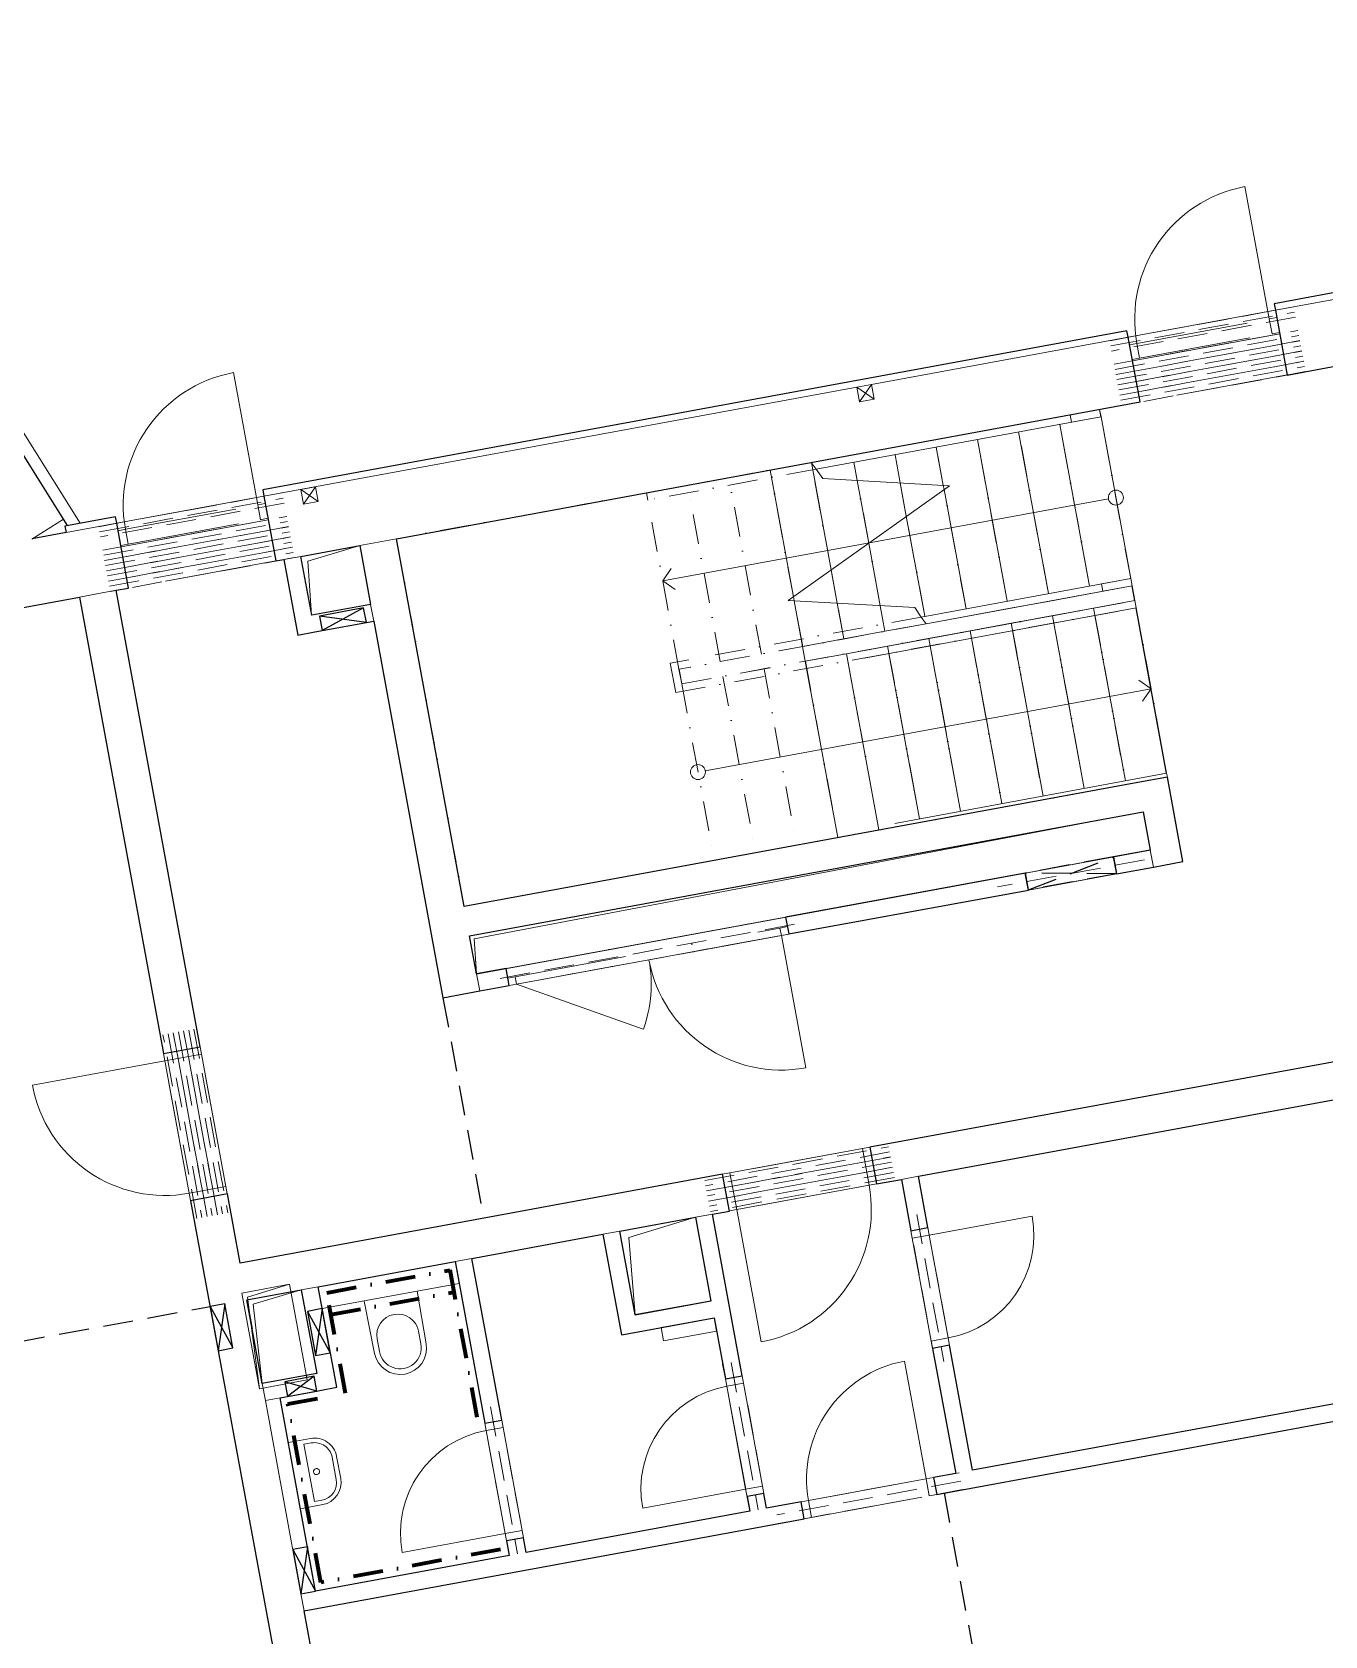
# Model space of a CAD drawing. Header units: millimetres. Extents: x -9129 to 220959, y -4760 to 72638.
# Drawn here: x 182892 to 191535, y 5854 to 16582 of the extents above; entities that cross this region are included whole.
import ezdxf

# ---------------------------------------------------------------- set-up
doc = ezdxf.new("R2010")
doc.units = ezdxf.units.MM
for name, pattern in [('HA_Dash_3mm-S1mm', [300, 200, -100]), ('HA_DashDot_2_2mm-S0_6mm', [1650, 750, -450, 0, -450]), ('HA_DashDot_4mm-S1mm', [400, 200, -100, 0, -100])]:
    doc.linetypes.add(name, pattern=pattern)
for name, color, linetype, lineweight in [('A-AREA-____-OTLN', 9, 'Continuous', 25), ('A-DETL-____-HDLN', 9, 'HA_Dash_3mm-S1mm', 25), ('A-DETL-____-OTLN', 9, 'Continuous', 25), ('A-DETL-____-THIN', 9, 'Continuous', 9), ('A-DETL-GENF-OTLN', 9, 'Continuous', 9), ('A-DOOR-____-MCUT', 9, 'HA_DashDot_2_2mm-S0_6mm', 9), ('A-DOOR-____-OTLN', 9, 'Continuous', 9), ('A-DOOR-FRAM-MCUT', 9, 'Continuous', 9), ('A-DOOR-FRAM-OTLN', 9, 'Continuous', 9), ('A-FLOR-____-OTLN', 9, 'Continuous', 9), ('A-FLOR-HRAL-MBND', 9, 'HA_DashDot_4mm-S1mm', 9), ('A-FLOR-HRAL-OTLN', 9, 'Continuous', 9), ('A-GENM-____-HDLN', 9, 'HA_Dash_3mm-S1mm', 9), ('A-GENM-____-MCUT', 9, 'HA_Dash_3mm-S1mm', 25), ('A-GENM-____-OTLN', 9, 'Continuous', 9), ('A-WALL-____-MCUT', 9, 'Continuous', 25), ('A-WALL-____-OTLN', 9, 'Continuous', 9), ('I-WALL-____-MCUT', 9, 'Continuous', 25), ('I-WALL-____-OTLN', 9, 'Continuous', 9), ('M-HVAC-DUCT-OTLN', 9, 'Continuous', 9), ('P-SANR-FIXT-OTLN', 9, 'Continuous', 9), ('S-STRS-____-MBND', 9, 'HA_DashDot_4mm-S1mm', 9), ('S-STRS-____-OTLN', 9, 'Continuous', 9)]:
    doc.layers.add(name, color=color, linetype=linetype, lineweight=lineweight)

# ---------------------------------------------------------------- blocks, each defined once
blk = doc.blocks.new('HA_DR_Single_Swing_Solid - In_OJ_900x2100_Vstupni-2215765-schema POHLEDU D_140_6400')
at = {"layer": 'A-DOOR-____-MCUT'}
for p, q in [((-450, 125), (450, 125)), ((-450, -125), (450, -125))]:
    blk.add_line(p, q, dxfattribs=at)
at = {"layer": 'A-DOOR-____-OTLN', "lineweight": 5}
blk.add_line((450, 1025), (450, 125), dxfattribs=at)
at = {"layer": 'A-DOOR-____-OTLN'}
for p, q in [((-500, 125), (500, 125)), ((-500, -125), (500, -125))]:
    blk.add_line(p, q, dxfattribs=at)
at = {"layer": 'A-DOOR-____-OTLN', "lineweight": 5}
blk.add_arc((450, 125), 900, 90, 180, dxfattribs=at)
at = {"layer": 'A-DOOR-FRAM-MCUT'}
for p, q in [((-500, 125), (-450, 125)), ((-450, 125), (-450, -125)), ((450, 125), (500, 125)), ((450, -125), (450, 125)), ((-450, -125), (-500, -125)), ((500, -125), (450, -125))]:
    blk.add_line(p, q, dxfattribs=at)
blk = doc.blocks.new('HA_DR_Single_Swing_Solid_ButtFrame - In_FAS_900x2350_Unik-2108754-schema POHLEDU D_140_6400')
at = {"layer": 'A-DOOR-____-MCUT'}
for p, q in [((-450, 170), (450, 170)), ((-450, 70), (450, 70))]:
    blk.add_line(p, q, dxfattribs=at)
at = {"layer": 'A-DOOR-____-OTLN', "lineweight": 5}
blk.add_line((450, 1070), (450, 170), dxfattribs=at)
blk.add_arc((450, 170), 900, 90, 180, dxfattribs=at)
at = {"layer": 'A-DOOR-FRAM-MCUT'}
for p, q in [((-500, 170), (-450, 170)), ((-450, 170), (-450, 70)), ((450, 170), (500, 170)), ((450, 70), (450, 170)), ((-450, 70), (-500, 70)), ((500, 70), (450, 70))]:
    blk.add_line(p, q, dxfattribs=at)
at = {"layer": 'A-DOOR-FRAM-OTLN', "linetype": 'HA_DashDot_2_2mm-S0_6mm'}
for p, q in [((500, 220), (-500, 220)), ((500, -220), (-500, -220))]:
    blk.add_line(p, q, dxfattribs=at)
blk = doc.blocks.new('HA_DR_Single_Swing_Solid - In_OJ_800x2100-2215786-schema POHLEDU D_140_6400')
at = {"layer": 'A-DOOR-____-MCUT'}
for p, q in [((-400, 57.5), (400, 57.5)), ((-400, -57.5), (400, -57.5))]:
    blk.add_line(p, q, dxfattribs=at)
at = {"layer": 'A-DOOR-____-OTLN', "lineweight": 5}
blk.add_line((400, 857.5), (400, 57.5), dxfattribs=at)
blk.add_arc((400, 57.5), 800, 90, 180, dxfattribs=at)
at = {"layer": 'A-DOOR-FRAM-MCUT'}
for p, q in [((-450, 57.5), (-400, 57.5)), ((-400, 57.5), (-400, -57.5)), ((400, 57.5), (450, 57.5)), ((400, -57.5), (400, 57.5)), ((-400, -57.5), (-450, -57.5)), ((450, -57.5), (400, -57.5))]:
    blk.add_line(p, q, dxfattribs=at)
blk = doc.blocks.new('HA_DR_Single_Swing_Solid - In_OJ_700x2100-2215885-schema POHLEDU D_140_6400')
at = {"layer": 'A-DOOR-____-MCUT'}
for p, q in [((-350, 57.5), (350, 57.5)), ((-350, -57.5), (350, -57.5))]:
    blk.add_line(p, q, dxfattribs=at)
at = {"layer": 'A-DOOR-____-OTLN', "lineweight": 5}
blk.add_line((350, -757.5), (350, -57.5), dxfattribs=at)
blk.add_arc((350, -57.5), 700, 180, 270, dxfattribs=at)
at = {"layer": 'A-DOOR-FRAM-MCUT'}
for p, q in [((-350, 57.5), (-400, 57.5)), ((-350, -57.5), (-350, 57.5)), ((400, 57.5), (350, 57.5)), ((350, 57.5), (350, -57.5)), ((-400, -57.5), (-350, -57.5)), ((350, -57.5), (400, -57.5))]:
    blk.add_line(p, q, dxfattribs=at)
blk = doc.blocks.new('Top Rail Type - Top Rail_Internal_-1380920-schema POHLEDU D_140_6400')
at = {"layer": 'A-FLOR-HRAL-OTLN'}
for p, q in [((14710, 11499.6), (14710, 11549.6)), ((14710, 11549.6), (14910, 11549.6)), ((14910, 11499.6), (14710, 11499.6)), ((14910, 11549.6), (14910, 11499.6))]:
    blk.add_line(p, q, dxfattribs=at)
blk = doc.blocks.new('Top Rail Type - Top Rail_Internal_-V89-schema POHLEDU D_140_6400')
at = {"layer": 'A-FLOR-HRAL-MBND'}
for p, q in [((11830, 11500), (11830, 11550)), ((12950, 11550), (11830, 11550)), ((12974, 11500), (11830, 11500))]:
    blk.add_line(p, q, dxfattribs=at)
at = {"layer": 'A-FLOR-HRAL-OTLN'}
for p, q in [((12950, 11550), (12974, 11500)), ((14910, 11550), (12950, 11550)), ((14910, 11500), (12974, 11500)), ((14910, 11500), (14910, 11550))]:
    blk.add_line(p, q, dxfattribs=at)
blk = doc.blocks.new('Top Rail Type - Top Rail_Internal_-1380936-schema POHLEDU D_140_6400')
at = {"layer": 'A-FLOR-HRAL-OTLN'}
for p, q in [((14710, 10350.4), (14710, 10400.4)), ((14710, 10400.4), (14910, 10400.4)), ((14910, 10350.4), (14710, 10350.4)), ((14910, 10400.4), (14910, 10350.4))]:
    blk.add_line(p, q, dxfattribs=at)
blk = doc.blocks.new('Top Rail Type - Top Rail_Internal_-V90-schema POHLEDU D_140_6400')
at = {"layer": 'A-FLOR-HRAL-MBND'}
for p, q in [((11780, 10400), (11780, 10200)), ((11905, 10400), (11780, 10400)), ((11830, 10350), (11830, 10250)), ((11905, 10350), (11830, 10350)), ((13486, 10400), (11905, 10400)), ((13510, 10350), (11905, 10350)), ((11780, 10200), (14910, 10200)), ((11830, 10250), (14910, 10250)), ((14910, 10250), (14910, 10200))]:
    blk.add_line(p, q, dxfattribs=at)
at = {"layer": 'A-FLOR-HRAL-OTLN'}
for p, q in [((13486, 10400), (13510, 10350)), ((14910, 10400), (13486, 10400)), ((14910, 10350), (13510, 10350)), ((14910, 10350), (14910, 10400))]:
    blk.add_line(p, q, dxfattribs=at)
blk = doc.blocks.new('HA_GM_Shaft_Rectangle - Default-2240307-schema POHLEDU D_140_6400')
at = {"layer": 'A-DETL-GENF-OTLN'}
for p, q in [((37, -37), (370, 0)), ((0, -570), (37, -37))]:
    blk.add_line(p, q, dxfattribs=at)
at = {"layer": 'A-GENM-____-OTLN'}
for p, q in [((0, -570), (0, 0)), ((0, 0), (370, 0)), ((370, 0), (370, -570)), ((370, -570), (0, -570))]:
    blk.add_line(p, q, dxfattribs=at)
blk = doc.blocks.new('HA_GM_Shaft_Rectangle - Default-2240317-schema POHLEDU D_140_6400')
at = {"layer": 'A-DETL-GENF-OTLN'}
for p, q in [((51.5, -51.5), (515, 0)), ((0, -570), (51.5, -51.5))]:
    blk.add_line(p, q, dxfattribs=at)
at = {"layer": 'A-GENM-____-OTLN'}
for p, q in [((0, -570), (0, 0)), ((0, 0), (515, 0)), ((515, 0), (515, -570)), ((515, -570), (0, -570))]:
    blk.add_line(p, q, dxfattribs=at)
blk = doc.blocks.new('HA_GM_Shaft_Rectangle - Default-2240301-schema POHLEDU D_140_6400')
at = {"layer": 'A-DETL-GENF-OTLN'}
for p, q in [((26, -26), (4580, 0)), ((0, -260), (26, -26))]:
    blk.add_line(p, q, dxfattribs=at)
at = {"layer": 'A-GENM-____-OTLN'}
for p, q in [((0, -260), (0, 0)), ((0, 0), (4580, 0)), ((4580, 0), (4580, -260)), ((4580, -260), (0, -260))]:
    blk.add_line(p, q, dxfattribs=at)
blk = doc.blocks.new('HA_GM_Shaft_Rectangle - Default-2240315-schema POHLEDU D_140_6400')
at = {"layer": 'A-DETL-GENF-OTLN'}
for p, q in [((40, -40), (400.4, 0)), ((0, -400), (40, -40))]:
    blk.add_line(p, q, dxfattribs=at)
at = {"layer": 'A-GENM-____-OTLN'}
for p, q in [((0, -400), (0, 0)), ((0, 0), (400.4, 0)), ((400.4, 0), (400.4, -400)), ((400.4, -400), (0, -400))]:
    blk.add_line(p, q, dxfattribs=at)
blk = doc.blocks.new('ABMV_WashBasin_Generic - 450x300-2226370-schema POHLEDU D_140_6400')
at = {"layer": 'P-SANR-FIXT-OTLN'}
for p, q in [((200, 350), (50, 350)), ((50, 320), (200, 320)), ((-100, 200), (-100, 50)), ((-70, 150), (-70, 200)), ((320, 150), (-70, 150)), ((320, 200), (320, 150)), ((350, 50), (350, 200))]:
    blk.add_line(p, q, dxfattribs=at)
for centre, radius, start, end in [((50, 200), 150, 90, 180), ((200, 200), 150, 360, 90), ((50, 200), 120, 90, 180), ((125, 200), 20, 90, 270), ((125, 200), 20, 270, 90), ((200, 200), 120, 360, 90)]:
    blk.add_arc(centre, radius, start, end, dxfattribs=at)
blk = doc.blocks.new('ABMV_Toilet_WallHung - Default-1481197-schema POHLEDU D_140_6400')
at = {"layer": 'A-GENM-____-OTLN'}
for p, q in [((-50, 432), (-55, 75)), ((305, 75), (300, 432)), ((-16, 426), (-16, 340)), ((266, 340), (266, 426))]:
    blk.add_line(p, q, dxfattribs=at)
for centre, radius, start, end in [((125, 430), 175, 0.7323, 179.2677), ((125, 426), 141, 0, 180), ((125, 340), 141, 180, 360)]:
    blk.add_arc(centre, radius, start, end, dxfattribs=at)
blk = doc.blocks.new('HA_GM_Tiling_LineBased - Generic Tiles-2157057-schema POHLEDU D_140_6400')
at = {"layer": 'A-GENM-____-OTLN', "linetype": 'HA_DashDot_4mm-S1mm', "lineweight": 80}
blk.add_line((50, -50), (1270, -50), dxfattribs=at)
blk = doc.blocks.new('HA_GM_Tiling_LineBased - Generic Tiles-2157058-schema POHLEDU D_140_6400')
at = {"layer": 'A-GENM-____-OTLN', "linetype": 'HA_DashDot_4mm-S1mm', "lineweight": 80}
blk.add_line((50, -50), (1265, -50), dxfattribs=at)
blk = doc.blocks.new('HA_GM_Tiling_LineBased - Generic Tiles-2157059-schema POHLEDU D_140_6400')
at = {"layer": 'A-GENM-____-OTLN', "linetype": 'HA_DashDot_4mm-S1mm', "lineweight": 80}
blk.add_line((50, -50), (440, -50), dxfattribs=at)
blk = doc.blocks.new('HA_GM_Tiling_LineBased - Generic Tiles-2157060-schema POHLEDU D_140_6400')
at = {"layer": 'A-GENM-____-OTLN', "linetype": 'HA_DashDot_4mm-S1mm', "lineweight": 80}
blk.add_line((-50, -50), (635, -50), dxfattribs=at)
blk = doc.blocks.new('HA_GM_Tiling_LineBased - Generic Tiles-2157061-schema POHLEDU D_140_6400')
at = {"layer": 'A-GENM-____-OTLN', "linetype": 'HA_DashDot_4mm-S1mm', "lineweight": 80}
blk.add_line((50, -50), (885, -50), dxfattribs=at)
blk = doc.blocks.new('HA_GM_Tiling_LineBased - Generic Tiles-2157062-schema POHLEDU D_140_6400')
at = {"layer": 'A-GENM-____-OTLN', "linetype": 'HA_DashDot_4mm-S1mm', "lineweight": 80}
blk.add_line((50, -50), (1050, -50), dxfattribs=at)
blk = doc.blocks.new('HA_DR_Double_Swing_Solid_FrameButt - In_1800x2100_900-2119139-schema POHLEDU D_140_6400')
at = {"layer": 'A-DOOR-____-MCUT'}
for p, q in [((-900, -7), (900, -7)), ((-900, -58), (900, -58))]:
    blk.add_line(p, q, dxfattribs=at)
at = {"layer": 'A-DOOR-____-OTLN', "lineweight": 5}
for p, q in [((-121, -507), (-900, -58)), ((900, -957), (900, -58))]:
    blk.add_line(p, q, dxfattribs=at)
for centre, start, end in [((-900, -58), 330, 360), ((900, -58), 180, 270)]:
    blk.add_arc(centre, 900, start, end, dxfattribs=at)
at = {"layer": 'A-DOOR-FRAM-MCUT'}
for p, q in [((-900, -7), (-950, -7)), ((-950, -58), (-900, -58)), ((-900, -58), (-900, -7)), ((950, -7), (900, -7)), ((900, -7), (900, -58)), ((900, -58), (950, -58))]:
    blk.add_line(p, q, dxfattribs=at)
at = {"layer": 'A-DOOR-FRAM-OTLN', "linetype": 'HA_DashDot_2_2mm-S0_6mm'}
for p, q in [((950, 58), (-950, 58)), ((950, -58), (-950, -58))]:
    blk.add_line(p, q, dxfattribs=at)
blk = doc.blocks.new('TB_Porotherm KP11_5_1000mm - TB_Porotherm KP11_5_1000mm-1965691-schema POHLEDU D_140_6400')
at = {"layer": 'A-GENM-____-HDLN'}
for p, q in [((-500, 57.5), (500, 57.5)), ((-500, 0), (500, 0)), ((500, -57.5), (-500, -57.5))]:
    blk.add_line(p, q, dxfattribs=at)
blk = doc.blocks.new('TB_Porotherm KP11_5_2000mm - TB_Porotherm KP11_5_2000mm-1976121-schema POHLEDU D_140_6400')
at = {"layer": 'A-GENM-____-HDLN'}
for p, q in [((-1000, 57.5), (1000, 57.5)), ((-1000, 0), (1000, 0)), ((1000, -57.5), (-1000, -57.5))]:
    blk.add_line(p, q, dxfattribs=at)
blk = doc.blocks.new('TB_Porotherm KP7_1250mm - TB_Porotherm KP7_1250mm-1966492-schema POHLEDU D_140_6400')
at = {"layer": 'A-GENM-____-HDLN'}
for p, q in [((-625, 35), (625, 35)), ((-625, 0), (625, 0)), ((625, -35), (-625, -35))]:
    blk.add_line(p, q, dxfattribs=at)
blk = doc.blocks.new('TB_Porotherm KP11_5_1250mm - TB_Porotherm KP11_5_1250mm-1972106-schema POHLEDU D_140_6400')
at = {"layer": 'A-GENM-____-HDLN'}
for p, q in [((-625, 57.5), (625, 57.5)), ((-625, 0), (625, 0)), ((625, -57.5), (-625, -57.5))]:
    blk.add_line(p, q, dxfattribs=at)
blk = doc.blocks.new('HA_GM_Tiling_LineBased - Generic Tiles-2155796-schema POHLEDU D_140_6400')
at = {"layer": 'A-GENM-____-OTLN', "linetype": 'HA_DashDot_4mm-S1mm', "lineweight": 80}
blk.add_line((50, -50), (880, -50), dxfattribs=at)
blk = doc.blocks.new('HA_GM_Opening_Rectangle_WallBased - Default-2177365-schema POHLEDU D_140_6400')
at = {"layer": 'A-GENM-____-MCUT'}
for p, q in [((425, 57.5), (-175, -57.5)), ((-175, 57.5), (425, -57.5)), ((-175, 57.5), (-175, -57.5)), ((-175, 57.5), (425, 57.5)), ((425, 57.5), (425, -57.5)), ((-175, -57.5), (425, -57.5))]:
    blk.add_line(p, q, dxfattribs=at)
blk = doc.blocks.new('HA_GM_Opening_Rectangle_WallBased - Default-2259489-schema POHLEDU D_140_6400')
at = {"layer": 'A-GENM-____-MCUT'}
blk.add_line((-25, 125), (275, 125), dxfattribs=at)
blk = doc.blocks.new('HA_SYMB_Staircase_Arrow - Default-1660481-schema POHLEDU D_140_6400')
at = {"layer": 'A-DETL-GENF-OTLN'}
for p, q in [((3080, 0), (3009, 71)), ((3080, 0), (3009, -71)), ((50, 0), (3080, 0))]:
    blk.add_line(p, q, dxfattribs=at)
blk.add_circle((0, 0), 50, dxfattribs=at)
blk = doc.blocks.new('185-01_OBJEKT A_Central_rvt-1-schema POHLEDU D_140_6400')
at = {"layer": 'A-AREA-____-OTLN'}
for p, q in [((12809, 12779), (12791, 12878)), ((13021, 11624), (12818, 12730))]:
    blk.add_line(p, q, dxfattribs=at)
at = {"layer": 'A-DETL-____-HDLN'}
for p, q in [((8183, 10123), (8455, 8648)), ((2963, 7383), (6626, 8057)), ((11533, 6810), (12347, 2384))]:
    blk.add_line(p, q, dxfattribs=at)
at = {"layer": 'A-DETL-____-OTLN'}
for p, q in [((5674, 13281), (5037, 14298)), ((7653, 12730), (7358, 12676)), ((7358, 12676), (7376, 12578)), ((7671, 12632), (7358, 12676)), ((7653, 12730), (7376, 12578)), ((7671, 12632), (7653, 12730)), ((7376, 12578), (7671, 12632)), ((6725, 8075), (6626, 8057)), ((6626, 8057), (6680, 7762)), ((6626, 8057), (6779, 7780)), ((6725, 8075), (6680, 7762)), ((6779, 7780), (6725, 8075)), ((7376, 8043), (7278, 8025)), ((7278, 8025), (7332, 7730)), ((7278, 8025), (7430, 7748)), ((7376, 8043), (7332, 7730)), ((7430, 7748), (7376, 8043)), ((6680, 7762), (6779, 7780)), ((7332, 7730), (7430, 7748)), ((7322, 7591), (7125, 7554)), ((7125, 7554), (7144, 7456)), ((7340, 7492), (7125, 7554)), ((7322, 7591), (7144, 7456)), ((7340, 7492), (7322, 7591)), ((7144, 7456), (7340, 7492)), ((7278, 6449), (7180, 6431)), ((7278, 6449), (7234, 6136)), ((7332, 6154), (7278, 6449)), ((7180, 6431), (7234, 6136)), ((7180, 6431), (7332, 6154)), ((7234, 6136), (7332, 6154))]:
    blk.add_line(p, q, dxfattribs=at)
at = {"layer": 'A-DETL-____-THIN'}
for p, q in [((9642, 7916), (9996, 7981)), ((9996, 7981), (10012, 7892)), ((9658, 7827), (9642, 7916)), ((10012, 7892), (9658, 7827))]:
    blk.add_line(p, q, dxfattribs=at)
at = {"layer": 'A-FLOR-____-OTLN'}
for p, q in [((13777, 14564), (12793, 14383)), ((7873, 13192), (10646, 13703)), ((7015, 13320), (6032, 13139)), ((12791, 12878), (12809, 12779)), ((12818, 12730), (13021, 11624)), ((11208, 11265), (8325, 10734)), ((10474, 10662), (8605, 10318))]:
    blk.add_line(p, q, dxfattribs=at)
at = {"layer": 'A-WALL-____-MCUT'}
for p, q in [((17305, 15422), (13740, 14765)), ((13740, 14765), (13748, 14721)), ((13748, 14721), (13827, 14288)), ((13827, 14288), (16443, 14770)), ((12756, 14584), (6978, 13521)), ((12764, 14540), (12756, 14584)), ((12844, 14108), (12764, 14540)), ((7873, 13193), (12844, 14108)), ((6978, 13521), (6986, 13477)), ((6986, 13477), (7066, 13044)), ((5995, 13340), (5656, 13278)), ((6003, 13296), (5995, 13340)), ((5664, 13234), (5438, 13192)), ((5656, 13278), (5664, 13234)), ((6082, 12863), (6003, 13296)), ((7233, 13075), (7627, 13147)), ((7066, 13044), (7120, 13054)), ((4238, 12524), (5753, 12803)), ((5999, 12848), (6082, 12863))]:
    blk.add_line(p, q, dxfattribs=at)
at = {"layer": 'A-WALL-____-MCUT', "lineweight": 9}
for p, q in [((13748, 14721), (16969, 15314)), ((16969, 15314), (13748, 14721)), ((11048, 14224), (12764, 14540)), ((12764, 14540), (11048, 14224)), ((6986, 13477), (10950, 14206)), ((10950, 14206), (6986, 13477)), ((5664, 13234), (5919, 13281)), ((5919, 13281), (5664, 13234)), ((5919, 13281), (6003, 13296)), ((6003, 13296), (5919, 13281)), ((7873, 13193), (7627, 13147)), ((7233, 13075), (7120, 13054)), ((5999, 12848), (5753, 12803)), ((7720, 12641), (7699, 12754)), ((12933, 10997), (12912, 11110)), ((8408, 10282), (8429, 10168)), ((11362, 8929), (11249, 8908)), ((9985, 8675), (9872, 8655)), ((9365, 8561), (9252, 8541)), ((8377, 8379), (8264, 8359)), ((7349, 8190), (7236, 8170)), ((6975, 7542), (6996, 7429)), ((7094, 7447), (6996, 7429)), ((7234, 6136), (6996, 7429)), ((6996, 7429), (7234, 6136)), ((7234, 6136), (7332, 6154)), ((7234, 6136), (7255, 6022))]:
    blk.add_line(p, q, dxfattribs=at)
at = {"layer": 'A-WALL-____-OTLN'}
for p, q in [((12764, 14540), (13748, 14721)), ((12793, 14383), (13777, 14564)), ((6003, 13296), (6986, 13477)), ((6032, 13139), (7015, 13320))]:
    blk.add_line(p, q, dxfattribs=at)
at = {"layer": 'I-WALL-____-MCUT'}
for p, q in [((7627, 13147), (7699, 12754)), ((8325, 10734), (7873, 13193)), ((7120, 13054), (7214, 12548)), ((7306, 12682), (7233, 13075)), ((5753, 12803), (6315, 9749)), ((6561, 9794), (5999, 12848)), ((7699, 12754), (7306, 12682)), ((7214, 12548), (7327, 12569)), ((7327, 12569), (7720, 12641)), ((7720, 12641), (8183, 10123)), ((13026, 11599), (12829, 11563)), ((13130, 11034), (13026, 11599)), ((12829, 11563), (8325, 10734)), ((8361, 10537), (12865, 11366)), ((12865, 11366), (12912, 11110)), ((12912, 11110), (12667, 11065)), ((12667, 11065), (12687, 10952)), ((12076, 10957), (10474, 10662)), ((12097, 10843), (12076, 10957)), ((12687, 10952), (12933, 10997)), ((12933, 10997), (13130, 11034)), ((10495, 10549), (12097, 10843)), ((10474, 10662), (10495, 10549)), ((8408, 10282), (8361, 10537)), ((8605, 10318), (8408, 10282)), ((8626, 10205), (8605, 10318)), ((17522, 10317), (11036, 9123)), ((8429, 10168), (8626, 10205)), ((8183, 10123), (8429, 10168)), ((6315, 9749), (6561, 9794)), ((11362, 8929), (14209, 9453)), ((11036, 9123), (11081, 8877)), ((10053, 8942), (6827, 8348)), ((10098, 8696), (10053, 8942)), ((11081, 8877), (11249, 8908)), ((11249, 8908), (11312, 8564)), ((11425, 8585), (11362, 8929)), ((6742, 8811), (6496, 8765)), ((6827, 8348), (6742, 8811)), ((6496, 8765), (7190, 4994)), ((9985, 8675), (10098, 8696)), ((9365, 8561), (9872, 8655)), ((9872, 8655), (9975, 8094)), ((10184, 7594), (9985, 8675)), ((11312, 8564), (11425, 8585)), ((8377, 8379), (9252, 8541)), ((9252, 8541), (9376, 7867)), ((9468, 8001), (9365, 8561)), ((8576, 7298), (8377, 8379)), ((7349, 8190), (8264, 8359)), ((8264, 8359), (8463, 7277)), ((6872, 8103), (7236, 8170)), ((7236, 8170), (7339, 7609)), ((7473, 7517), (7349, 8190)), ((6975, 7542), (6872, 8103)), ((9975, 8094), (9468, 8001)), ((9489, 7888), (9996, 7981)), ((9996, 7981), (10071, 7573)), ((9376, 7867), (9489, 7888)), ((11570, 7798), (11457, 7777)), ((11457, 7777), (11611, 6941)), ((11724, 6962), (11570, 7798)), ((7339, 7609), (6975, 7542)), ((7360, 7496), (7473, 7517)), ((10071, 7573), (10184, 7594)), ((14954, 7556), (11724, 6962)), ((7094, 7447), (7360, 7496)), ((7332, 6154), (7094, 7447)), ((11484, 6801), (14975, 7443)), ((8463, 7277), (8576, 7298)), ((11611, 6941), (11463, 6914)), ((11463, 6914), (11484, 6801)), ((10329, 6807), (10216, 6786)), ((10216, 6786), (10234, 6688)), ((10347, 6708), (10329, 6807)), ((10234, 6688), (8739, 6412)), ((10578, 6751), (10347, 6708)), ((10599, 6638), (10578, 6751)), ((7255, 6022), (10599, 6638)), ((8721, 6511), (8608, 6490)), ((8608, 6490), (8626, 6392)), ((8739, 6412), (8721, 6511)), ((8626, 6392), (7332, 6154)), ((7436, 5039), (7255, 6022))]:
    blk.add_line(p, q, dxfattribs=at)
at = {"layer": 'I-WALL-____-OTLN'}
for p, q in [((12076, 10957), (12667, 11065)), ((12687, 10952), (12097, 10843)), ((8605, 10318), (10474, 10662)), ((10445, 10540), (8675, 10214)), ((11448, 7826), (11321, 8515)), ((11434, 8535), (11561, 7847)), ((7349, 8190), (8264, 8359)), ((8291, 8211), (8264, 8359)), ((7349, 8190), (7376, 8043)), ((8291, 8211), (7376, 8043)), ((10207, 6835), (10080, 7524)), ((10193, 7544), (10320, 6856)), ((8599, 6539), (8472, 7228)), ((8585, 7248), (8712, 6560))]:
    blk.add_line(p, q, dxfattribs=at)
at = {"layer": 'M-HVAC-DUCT-OTLN', "lineweight": 5}
for p, q in [((10950, 14206), (11048, 14224)), ((10950, 14206), (11066, 14126)), ((10968, 14108), (10950, 14206)), ((10968, 14108), (11048, 14224)), ((11048, 14224), (11066, 14126)), ((11066, 14126), (10968, 14108)), ((7232, 13522), (7330, 13540)), ((7232, 13522), (7348, 13442)), ((7250, 13424), (7232, 13522)), ((7250, 13424), (7330, 13540)), ((7330, 13540), (7348, 13442)), ((7348, 13442), (7250, 13424))]:
    blk.add_line(p, q, dxfattribs=at)
at = {"layer": 'S-STRS-____-MBND'}
for p, q in [((10646, 13703), (9544, 13500)), ((10526, 12805), (10370, 13652)), ((10526, 12805), (10370, 13652)), ((10778, 12985), (10646, 13703)), ((10778, 12985), (10646, 13703)), ((10037, 12371), (9820, 13551)), ((10037, 12371), (9820, 13551)), ((10312, 12421), (10095, 13602)), ((10312, 12421), (10095, 13602)), ((11030, 13164), (10953, 13582)), ((11030, 13164), (10953, 13582)), ((11281, 13343), (11240, 13566)), ((11281, 13343), (11240, 13566)), ((11533, 13522), (11528, 13550)), ((11533, 13522), (11528, 13550)), ((9544, 13500), (7872, 13193)), ((9761, 12320), (9544, 13500)), ((9761, 12320), (9544, 13500)), ((7872, 13193), (8325, 10734)), ((9780, 12222), (12809, 12779)), ((10588, 12472), (10531, 12778)), ((10588, 12472), (10531, 12778)), ((12809, 12779), (13026, 11599)), ((10863, 12523), (10819, 12761)), ((10863, 12523), (10819, 12761)), ((11138, 12574), (11107, 12745)), ((11138, 12574), (11107, 12745)), ((12258, 12678), (12475, 11498)), ((12258, 12678), (12475, 11498)), ((12533, 12729), (12750, 11548)), ((12533, 12729), (12750, 11548)), ((11413, 12624), (9761, 12320)), ((11707, 12577), (11924, 11396)), ((11707, 12577), (11924, 11396)), ((11983, 12627), (12200, 11447)), ((11983, 12627), (12200, 11447)), ((11156, 12475), (11374, 11295)), ((11156, 12475), (11374, 11295)), ((11432, 12526), (11649, 11346)), ((11432, 12526), (11649, 11346)), ((10606, 12374), (10823, 11194)), ((10606, 12374), (10823, 11194)), ((10881, 12424), (11098, 11244)), ((10881, 12424), (11098, 11244)), ((9780, 12222), (9761, 12320)), ((10055, 12272), (10272, 11092)), ((10055, 12272), (10272, 11092)), ((10330, 12323), (10547, 11143)), ((10330, 12323), (10547, 11143)), ((9780, 12222), (9997, 11042)), ((9780, 12222), (9997, 11042)), ((9997, 11042), (13026, 11599)), ((8325, 10734), (9997, 11042))]:
    blk.add_line(p, q, dxfattribs=at)
at = {"layer": 'S-STRS-____-MBND', "linetype": 'Continuous', "lineweight": 5}
for p, q in [((10678, 13658), (10723, 13595)), ((11569, 13547), (10490, 12780)), ((10723, 13595), (11569, 13547)), ((10490, 12780), (11337, 12732)), ((11337, 12732), (11381, 12669))]:
    blk.add_line(p, q, dxfattribs=at)
at = {"layer": 'S-STRS-____-OTLN', "linetype": 'HA_DashDot_4mm-S1mm'}
for p, q in [((12506, 12876), (12307, 13957)), ((12781, 12927), (12583, 14008)), ((11955, 12775), (11756, 13856)), ((12231, 12826), (12032, 13907)), ((11240, 13566), (11206, 13755)), ((11528, 13550), (11481, 13805)), ((10953, 13582), (10930, 13704)), ((11680, 12724), (11533, 13522)), ((11405, 12674), (11281, 13343)), ((11107, 12745), (11030, 13164)), ((10819, 12761), (10778, 12985)), ((10531, 12778), (10526, 12805))]:
    blk.add_line(p, q, dxfattribs=at)
at = {"layer": 'S-STRS-____-OTLN'}
for p, q in [((12506, 12876), (12307, 13957)), ((12781, 12927), (12583, 14008)), ((11955, 12775), (11756, 13856)), ((12231, 12826), (12032, 13907)), ((11240, 13566), (11206, 13755)), ((11528, 13550), (11481, 13805)), ((10953, 13582), (10930, 13704)), ((11680, 12724), (11533, 13522)), ((11405, 12674), (11281, 13343)), ((11107, 12745), (11030, 13164)), ((10819, 12761), (10778, 12985)), ((12791, 12878), (12515, 12827)), ((10531, 12778), (10526, 12805)), ((12240, 12776), (11964, 12726)), ((12515, 12827), (12240, 12776)), ((11689, 12675), (11414, 12624)), ((11964, 12726), (11689, 12675)), ((11414, 12624), (11413, 12624))]:
    blk.add_line(p, q, dxfattribs=at)
at = {"layer": 'A-DETL-GENF-OTLN', "color": 10, "linetype": 'HA_DashDot_4mm-S1mm', "lineweight": 25}
for p, rotation in [((12682, 13468), 190.4270886610798), ((9888, 11632), 10.42708866108006)]:
    blk.add_blockref('HA_SYMB_Staircase_Arrow - Default-1660481-schema POHLEDU D_140_6400', p, dxfattribs=dict(at, rotation=rotation))
at = {"layer": 'A-DOOR-____-OTLN', "lineweight": 9}
for name, p, rotation in [('HA_DR_Single_Swing_Solid_ButtFrame - In_FAS_900x2350_Unik-2108754-schema POHLEDU D_140_6400', (13296, 14414), 10.42708866108217), ('HA_DR_Single_Swing_Solid_ButtFrame - In_FAS_900x2350_Unik-2108754-schema POHLEDU D_140_6400', (6534, 13170), 10.42708866108217), ('HA_DR_Double_Swing_Solid_FrameButt - In_1800x2100_900-2119139-schema POHLEDU D_140_6400', (9550, 10433), 10.42708866108196), ('HA_DR_Single_Swing_Solid - In_OJ_900x2100_Vstupni-2215765-schema POHLEDU D_140_6400', (6528, 9280), 100.4270886610821), ('HA_DR_Single_Swing_Solid - In_OJ_900x2100_Vstupni-2215765-schema POHLEDU D_140_6400', (10567, 8910), 190.4270886610822), ('HA_DR_Single_Swing_Solid - In_OJ_700x2100-2215885-schema POHLEDU D_140_6400', (11441, 8181), 100.4270886610819), ('HA_DR_Single_Swing_Solid - In_OJ_800x2100-2215786-schema POHLEDU D_140_6400', (11031, 6776), 10.42708866108217), ('HA_DR_Single_Swing_Solid - In_OJ_700x2100-2215885-schema POHLEDU D_140_6400', (10200, 7190), 280.4270886610819), ('HA_DR_Single_Swing_Solid - In_OJ_700x2100-2215885-schema POHLEDU D_140_6400', (8592, 6894), 280.4270886610819)]:
    blk.add_blockref(name, p, dxfattribs=dict(at, rotation=rotation))
at = {"layer": 'A-FLOR-HRAL-OTLN', "lineweight": 9, "rotation": 10.42708866108206}
for name in ['Top Rail Type - Top Rail_Internal_-V89-schema POHLEDU D_140_6400', 'Top Rail Type - Top Rail_Internal_-1380920-schema POHLEDU D_140_6400', 'Top Rail Type - Top Rail_Internal_-V90-schema POHLEDU D_140_6400', 'Top Rail Type - Top Rail_Internal_-1380936-schema POHLEDU D_140_6400']:
    blk.add_blockref(name, (0, 0), dxfattribs=at)
at = {"layer": 'A-GENM-____-OTLN', "lineweight": 9}
for name, p, rotation in [('TB_Porotherm KP7_1250mm - TB_Porotherm KP7_1250mm-1966492-schema POHLEDU D_140_6400', (13262, 14596), 10.42708866108206), ('TB_Porotherm KP7_1250mm - TB_Porotherm KP7_1250mm-1966492-schema POHLEDU D_140_6400', (13291, 14439), 10.42708866108206), ('TB_Porotherm KP7_1250mm - TB_Porotherm KP7_1250mm-1966492-schema POHLEDU D_140_6400', (13304, 14370), 10.42708866108206), ('TB_Porotherm KP7_1250mm - TB_Porotherm KP7_1250mm-1966492-schema POHLEDU D_140_6400', (13317, 14301), 10.42708866108206), ('TB_Porotherm KP7_1250mm - TB_Porotherm KP7_1250mm-1966492-schema POHLEDU D_140_6400', (13329, 14232), 10.42708866108206), ('TB_Porotherm KP7_1250mm - TB_Porotherm KP7_1250mm-1966492-schema POHLEDU D_140_6400', (6501, 13352), 10.42708866108206), ('TB_Porotherm KP7_1250mm - TB_Porotherm KP7_1250mm-1966492-schema POHLEDU D_140_6400', (6530, 13195), 10.42708866108206), ('TB_Porotherm KP7_1250mm - TB_Porotherm KP7_1250mm-1966492-schema POHLEDU D_140_6400', (6542, 13126), 10.42708866108206), ('TB_Porotherm KP7_1250mm - TB_Porotherm KP7_1250mm-1966492-schema POHLEDU D_140_6400', (6555, 13057), 10.42708866108206), ('TB_Porotherm KP7_1250mm - TB_Porotherm KP7_1250mm-1966492-schema POHLEDU D_140_6400', (6568, 12988), 10.42708866108206), ('HA_GM_Shaft_Rectangle - Default-2240315-schema POHLEDU D_140_6400', (7233, 13075), 10.42708866108196), ('HA_GM_Shaft_Rectangle - Default-2240301-schema POHLEDU D_140_6400', (8361, 10537), 10.42708866108196), ('TB_Porotherm KP11_5_1000mm - TB_Porotherm KP11_5_1000mm-1965691-schema POHLEDU D_140_6400', (12382, 10954), 190.4270886610822), ('HA_GM_Opening_Rectangle_WallBased - Default-2177365-schema POHLEDU D_140_6400', (12505, 10977), 190.4270886610819), ('TB_Porotherm KP11_5_2000mm - TB_Porotherm KP11_5_2000mm-1976121-schema POHLEDU D_140_6400', (9550, 10433), 190.4270886610822), ('TB_Porotherm KP7_1250mm - TB_Porotherm KP7_1250mm-1966492-schema POHLEDU D_140_6400', (6459, 9267), 280.4270886610821), ('TB_Porotherm KP7_1250mm - TB_Porotherm KP7_1250mm-1966492-schema POHLEDU D_140_6400', (6528, 9280), 280.4270886610821), ('TB_Porotherm KP7_1250mm - TB_Porotherm KP7_1250mm-1966492-schema POHLEDU D_140_6400', (6597, 9292), 280.4270886610821), ('TB_Porotherm KP7_1250mm - TB_Porotherm KP7_1250mm-1966492-schema POHLEDU D_140_6400', (10554, 8978), 190.4270886610819), ('TB_Porotherm KP7_1250mm - TB_Porotherm KP7_1250mm-1966492-schema POHLEDU D_140_6400', (10567, 8910), 190.4270886610819), ('TB_Porotherm KP7_1250mm - TB_Porotherm KP7_1250mm-1966492-schema POHLEDU D_140_6400', (10580, 8841), 190.4270886610819), ('HA_GM_Shaft_Rectangle - Default-2240317-schema POHLEDU D_140_6400', (9365, 8561), 10.42708866108196), ('TB_Porotherm KP11_5_1000mm - TB_Porotherm KP11_5_1000mm-1965691-schema POHLEDU D_140_6400', (11441, 8181), 280.4270886610821), ('HA_GM_Tiling_LineBased - Generic Tiles-2157061-schema POHLEDU D_140_6400', (7349, 8190), 10.42708866108185), ('HA_GM_Tiling_LineBased - Generic Tiles-2157062-schema POHLEDU D_140_6400', (8269, 8360), 280.4270886610819), ('HA_GM_Shaft_Rectangle - Default-2240307-schema POHLEDU D_140_6400', (6872, 8103), 10.42708866108196), ('HA_GM_Opening_Rectangle_WallBased - Default-2259489-schema POHLEDU D_140_6400', (6754, 8055), 280.427088661082), ('HA_GM_Tiling_LineBased - Generic Tiles-2157060-schema POHLEDU D_140_6400', (7473, 7517), 100.427088661082), ('HA_GM_Tiling_LineBased - Generic Tiles-2155796-schema POHLEDU D_140_6400', (7376, 8043), 10.42708866108189), ('TB_Porotherm KP11_5_1000mm - TB_Porotherm KP11_5_1000mm-1965691-schema POHLEDU D_140_6400', (10200, 7190), 280.4270886610821), ('HA_GM_Tiling_LineBased - Generic Tiles-2157059-schema POHLEDU D_140_6400', (7089, 7446), 10.42708866108192), ('HA_GM_Tiling_LineBased - Generic Tiles-2157058-schema POHLEDU D_140_6400', (7327, 6153), 100.427088661082), ('TB_Porotherm KP11_5_1000mm - TB_Porotherm KP11_5_1000mm-1965691-schema POHLEDU D_140_6400', (8592, 6894), 280.4270886610821), ('TB_Porotherm KP11_5_1250mm - TB_Porotherm KP11_5_1250mm-1972106-schema POHLEDU D_140_6400', (11031, 6776), 190.4270886610821), ('HA_GM_Tiling_LineBased - Generic Tiles-2157057-schema POHLEDU D_140_6400', (8626, 6392), 190.4270886610819)]:
    blk.add_blockref(name, p, dxfattribs=dict(at, rotation=rotation))
at = {"layer": 'P-SANR-FIXT-OTLN', "lineweight": 9}
for name, p, rotation in [('ABMV_Toilet_WallHung - Default-1481197-schema POHLEDU D_140_6400', (7943, 8223), 190.4270886610819), ('ABMV_WashBasin_Generic - 450x300-2226370-schema POHLEDU D_140_6400', (7119, 7040), 280.4270886610819)]:
    blk.add_blockref(name, p, dxfattribs=dict(at, rotation=rotation))
blk = doc.blocks.new('Top Rail Type - Top Rail_Internal_-1405281-schema POHLEDU D_140_6400')
at = {"layer": 'A-FLOR-HRAL-OTLN'}
for p, q in [((10991, 12444), (12809, 12779)), ((12809, 12779), (12818, 12730)), ((12818, 12730), (11000, 12395))]:
    blk.add_line(p, q, dxfattribs=at)
blk = doc.blocks.new('Top Rail Type - Top Rail_Internal_-V84-schema POHLEDU D_140_6400')
at = {"layer": 'A-FLOR-HRAL-OTLN'}
for p, q in [((10991, 12444), (12809, 12779)), ((12809, 12779), (12818, 12730)), ((11000, 12395), (12818, 12730))]:
    blk.add_line(p, q, dxfattribs=at)
blk = doc.blocks.new('HA_GM_Shaft_Rectangle - Default-2321920-schema POHLEDU D_140_6400')
at = {"layer": 'A-DETL-GENF-OTLN'}
for p, q in [((32.5, -32.5), (325, 0)), ((0, -650), (32.5, -32.5))]:
    blk.add_line(p, q, dxfattribs=at)
at = {"layer": 'A-GENM-____-OTLN'}
for p, q in [((0, -650), (0, 0)), ((0, 0), (325, 0)), ((325, 0), (325, -650)), ((325, -650), (0, -650))]:
    blk.add_line(p, q, dxfattribs=at)
blk = doc.blocks.new('HA_GM_Shaft_Rectangle - Default-2321930-schema POHLEDU D_140_6400')
at = {"layer": 'A-DETL-GENF-OTLN'}
for p, q in [((26, -26), (4580, 0)), ((0, -260), (26, -26))]:
    blk.add_line(p, q, dxfattribs=at)
at = {"layer": 'A-GENM-____-OTLN'}
for p, q in [((0, -260), (0, 0)), ((0, 0), (4580, 0)), ((4580, 0), (4580, -260)), ((4580, -260), (0, -260))]:
    blk.add_line(p, q, dxfattribs=at)
blk = doc.blocks.new('HA_GM_Shaft_Rectangle - Default-2321934-schema POHLEDU D_140_6400')
at = {"layer": 'A-DETL-GENF-OTLN'}
for p, q in [((40, -40), (400, 0)), ((0, -400), (40, -40))]:
    blk.add_line(p, q, dxfattribs=at)
at = {"layer": 'A-GENM-____-OTLN'}
for p, q in [((0, -400), (0, 0)), ((0, 0), (400, 0)), ((400, 0), (400, -400)), ((400, -400), (0, -400))]:
    blk.add_line(p, q, dxfattribs=at)
blk = doc.blocks.new('HA_GM_Shaft_Rectangle - Default-2321892-schema POHLEDU D_140_6400')
at = {"layer": 'A-DETL-GENF-OTLN'}
for p, q in [((26, -26), (4580, 0)), ((0, -256), (26, -26))]:
    blk.add_line(p, q, dxfattribs=at)
at = {"layer": 'A-GENM-____-OTLN'}
for p, q in [((2100, -260), (200, -260)), ((4330, -260), (3730, -260))]:
    blk.add_line(p, q, dxfattribs=at)
blk = doc.blocks.new('Top Rail Type - Top Rail_Internal_-2230223-schema POHLEDU D_140_6400')
at = {"layer": 'A-FLOR-HRAL-OTLN'}
for p, q in [((11204, 11289), (13021, 11624)), ((13021, 11624), (13026, 11599))]:
    blk.add_line(p, q, dxfattribs=at)
blk = doc.blocks.new('Top Rail Type - Top Rail_Internal_-V103-schema POHLEDU D_140_6400')
at = {"layer": 'A-FLOR-HRAL-OTLN'}
for p, q in [((11204, 11289), (13021, 11624)), ((13021, 11624), (13026, 11599))]:
    blk.add_line(p, q, dxfattribs=at)

msp = doc.modelspace()

# ---------------------------------------------------------------- linework, layer by layer
at = {"layer": 'A-WALL-____-OTLN'}
for p, q in [((175015, 26237), (183103, 13323)), ((178836, 20286), (183214, 13297)), ((182891, 13190), (183103, 13323)), ((183103, 13323), (183129, 13281))]:
    msp.add_line(p, q, dxfattribs=at)
at = {"layer": 'S-STRS-____-OTLN'}
for p, q in [((187982, 12805), (187826, 13652)), ((188234, 12985), (188102, 13703)), ((188486, 13164), (188409, 13582)), ((188737, 13343), (188696, 13566)), ((188989, 13522), (188984, 13550)), ((188043, 12472), (187987, 12778)), ((189989, 12729), (190264, 12779)), ((188319, 12523), (188275, 12761)), ((188594, 12574), (188563, 12745)), ((189438, 12627), (189714, 12678)), ((189714, 12678), (189989, 12729)), ((189998, 12679), (190202, 11573)), ((190274, 12730), (190477, 11624)), ((188594, 12574), (188319, 12523)), ((188870, 12624), (188594, 12574)), ((188888, 12526), (189163, 12577)), ((189163, 12577), (189438, 12627)), ((189447, 12578), (189651, 11472)), ((189723, 12628), (189926, 11522)), ((188319, 12523), (188043, 12472)), ((188061, 12374), (188043, 12472)), ((188337, 12424), (188612, 12475)), ((188612, 12475), (188888, 12526)), ((188897, 12476), (189100, 11370)), ((189172, 12527), (189376, 11421)), ((188061, 12374), (188337, 12424)), ((188061, 12374), (188279, 11194)), ((188337, 12424), (188554, 11245)), ((188621, 12426), (188825, 11320))]:
    msp.add_line(p, q, dxfattribs=at)
at = {"layer": 'S-STRS-____-OTLN', "linetype": 'HA_DashDot_4mm-S1mm'}
for p, q in [((187982, 12805), (187826, 13652)), ((188234, 12985), (188102, 13703)), ((188486, 13164), (188409, 13582)), ((188737, 13343), (188696, 13566)), ((188989, 13522), (188984, 13550)), ((188043, 12472), (187987, 12778)), ((188319, 12523), (188275, 12761)), ((188594, 12574), (188563, 12745)), ((189998, 12679), (190202, 11573)), ((189447, 12578), (189651, 11472)), ((189723, 12628), (189926, 11522)), ((188897, 12476), (189100, 11370)), ((189172, 12527), (189376, 11421)), ((188061, 12374), (188279, 11194)), ((188337, 12424), (188554, 11245)), ((188621, 12426), (188825, 11320))]:
    msp.add_line(p, q, dxfattribs=at)

# ---------------------------------------------------------------- block references
at = {"color": 50, "lineweight": 5}
msp.add_blockref('185-01_OBJEKT A_Central_rvt-1-schema POHLEDU D_140_6400', (177456, 0), dxfattribs=at)
at = {"layer": 'A-FLOR-HRAL-OTLN'}
for name in ['Top Rail Type - Top Rail_Internal_-1405281-schema POHLEDU D_140_6400', 'Top Rail Type - Top Rail_Internal_-V84-schema POHLEDU D_140_6400', 'Top Rail Type - Top Rail_Internal_-2230223-schema POHLEDU D_140_6400', 'Top Rail Type - Top Rail_Internal_-V103-schema POHLEDU D_140_6400']:
    msp.add_blockref(name, (177456, 0), dxfattribs=at)
at = {"layer": 'A-GENM-____-OTLN', "lineweight": 5, "rotation": 10.42708866108199}
for name, p in [('HA_GM_Shaft_Rectangle - Default-2321934-schema POHLEDU D_140_6400', (184689, 13075)), ('HA_GM_Shaft_Rectangle - Default-2321930-schema POHLEDU D_140_6400', (185817, 10537)), ('HA_GM_Shaft_Rectangle - Default-2321892-schema POHLEDU D_140_6400', (185817, 10537)), ('HA_GM_Shaft_Rectangle - Default-2321920-schema POHLEDU D_140_6400', (184294, 8147))]:
    msp.add_blockref(name, p, dxfattribs=at)

doc.saveas('drawing.dxf')
